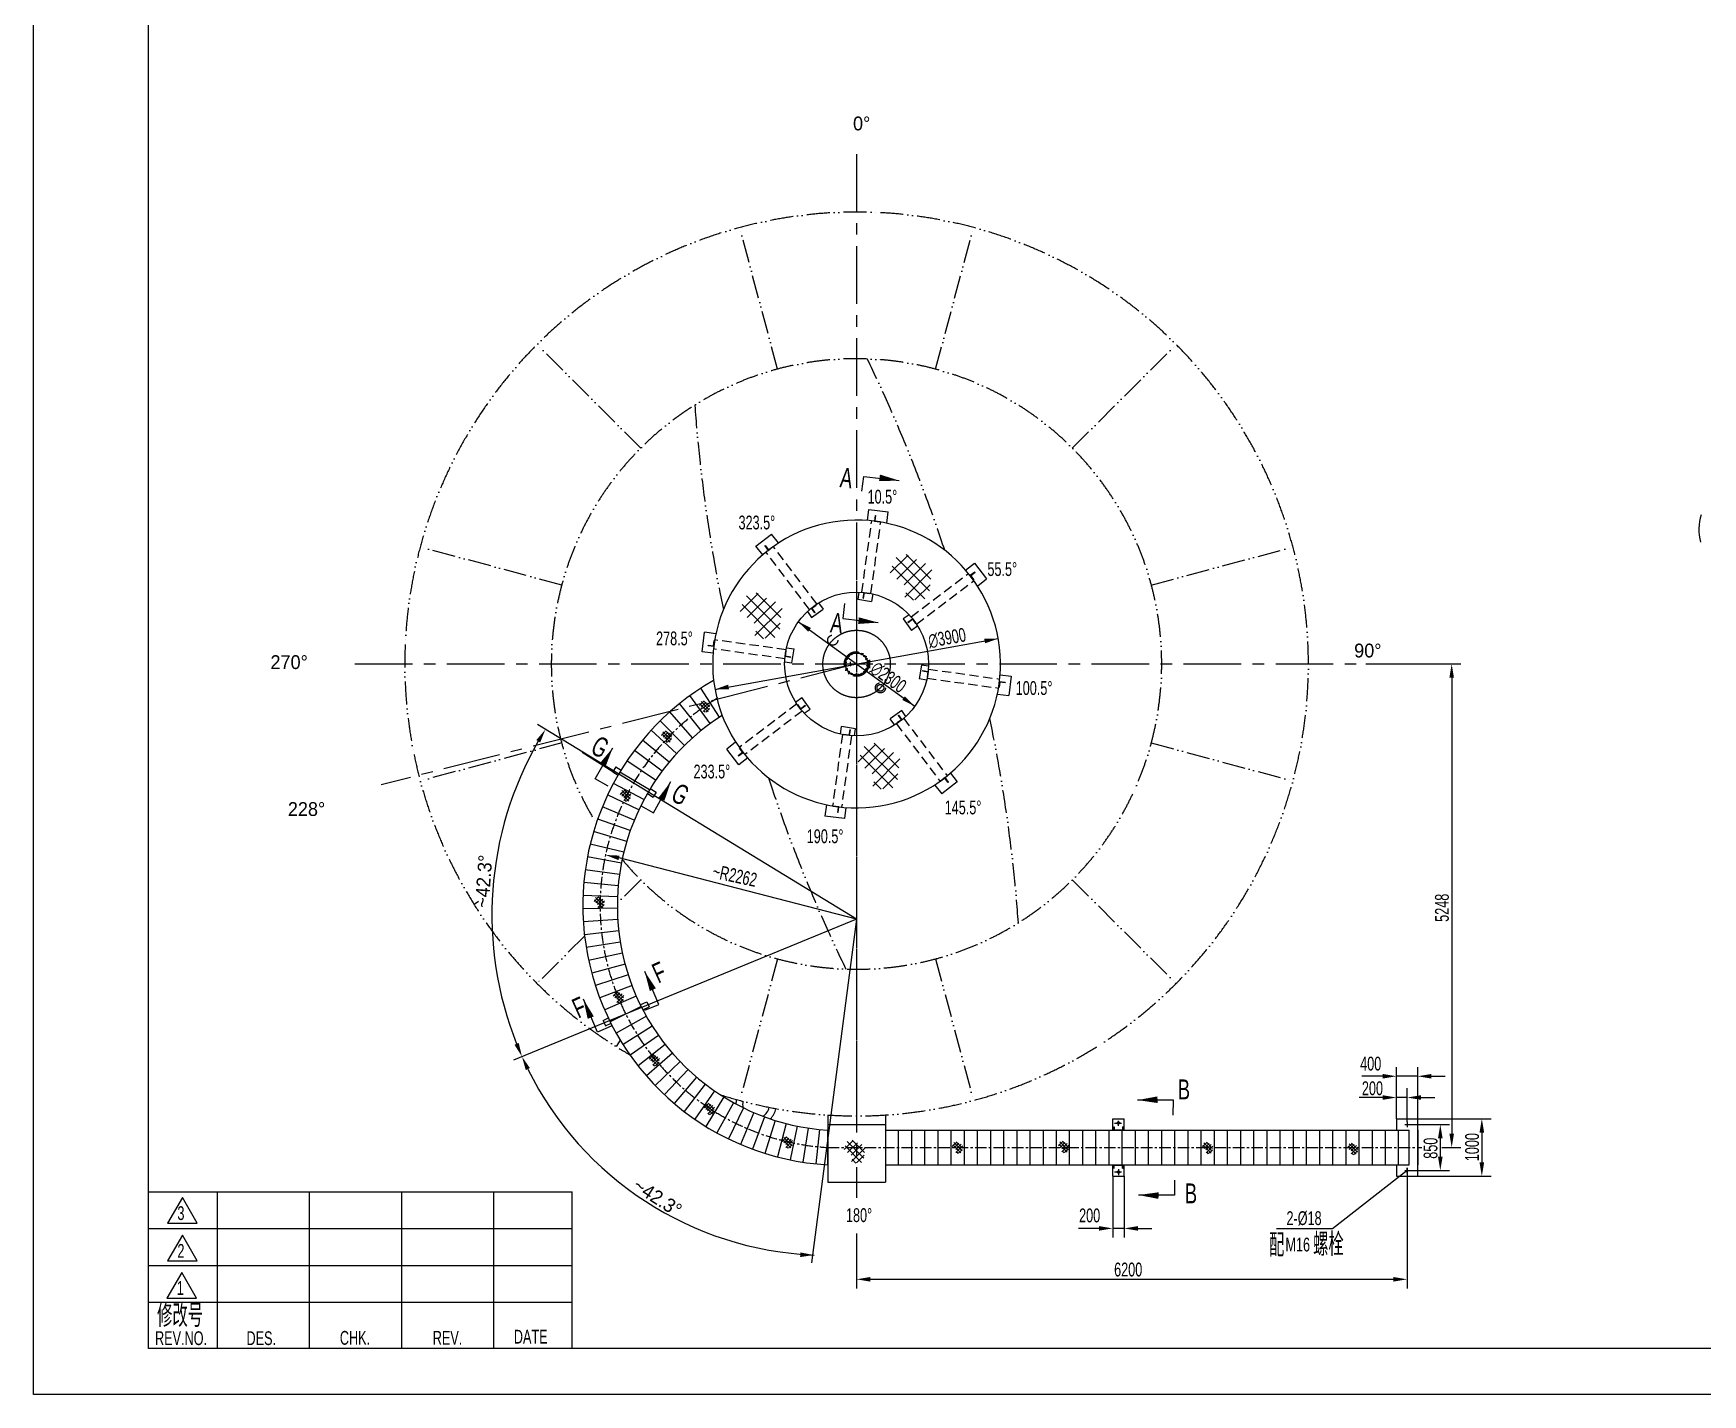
# Model space of a CAD drawing. Header units: millimetres. Extents: x 498745 to 743872, y 17439 to 118325.
# Drawn here: x 647143 to 663460, y 61390 to 74692 of the extents above; entities that cross this region are included whole.
import ezdxf

# ---------------------------------------------------------------- set-up
doc = ezdxf.new("R2010")
doc.units = ezdxf.units.MM
doc.header["$LTSCALE"] = 45
for name, pattern in [('CENTER', [2, 1.25, -0.25, 0.25, -0.25]), ('DASHED', [0.75, 0.5, -0.25]), ('DIVIDE-S', [16, 10, -2, 0, -2, 0, -2])]:
    doc.linetypes.add(name, pattern=pattern)
doc.styles.add('HGCAD', font='HGCAD.SHX', dxfattribs={"width": 0.75, "bigfont": 'HGCADHZ.SHX'})

msp = doc.modelspace()

# ---------------------------------------------------------------- hatches: boundary and pattern name
at = {"ltscale": 2}
h = msp.add_hatch(dxfattribs=at)
h.set_pattern_fill('ANSI37', color=256, scale=28.125, style=0)
h.set_pattern_definition([(45, (234527.13, 26146.49), (-63.142426, 63.142426), []), (135, (234527.13, 26146.49), (-63.142426, -63.142426), [])])
edge = h.paths.add_edge_path()
edge.add_spline(control_points=[(655513.79, 69399.4), (655541.69, 69524.19), (655600.22, 69666.08), (655784.01, 69534.8), (655958.43, 69487.13), (655894.2, 69327.76), (655912.29, 69150.8), (655776.76, 69181.1), (655596.59, 69070.8), (655698.32, 69249.96), (655628.67, 69339.7), (655557.93, 69374.59), (655513.79, 69399.4)], knot_values=[461.80641867, 461.80641867, 461.80641867, 461.80641867, 1502.70509738, 2049.12781701, 2579.28552822, 3076.56247505, 3668.67283238, 3859.52021923, 4443.37725939, 4907.37038727, 5129.80320371, 5620.96302951, 5620.96302951, 5620.96302951, 5620.96302951], degree=3, periodic=0)
h = msp.add_hatch(dxfattribs=at)
h.set_pattern_fill('ANSI37', color=256, scale=28.125, style=0)
h.set_pattern_definition([(45, (233061.66, 25770.61), (-63.142426, 63.142426), []), (135, (233061.66, 25770.61), (-63.142426, -63.142426), [])])
edge = h.paths.add_edge_path()
edge.add_spline(control_points=[(654048.32, 69023.51), (654076.22, 69148.31), (654134.75, 69290.2), (654318.54, 69158.92), (654492.95, 69111.25), (654428.73, 68951.88), (654446.81, 68774.92), (654311.29, 68805.21), (654131.12, 68694.91), (654232.85, 68874.08), (654163.2, 68963.82), (654092.45, 68998.71), (654048.32, 69023.51)], knot_values=[461.80641867, 461.80641867, 461.80641867, 461.80641867, 1502.70509738, 2049.12781701, 2579.28552822, 3076.56247505, 3668.67283238, 3859.52021923, 4443.37725939, 4907.37038727, 5129.80320371, 5620.96302951, 5620.96302951, 5620.96302951, 5620.96302951], degree=3, periodic=0)
h = msp.add_hatch(dxfattribs=at)
h.set_pattern_fill('ANSI37', color=256, scale=7.03125, style=0)
h.set_pattern_definition([(45, (548406.436, 57306.29), (-15.7856065, 15.7856065), []), (135, (548406.436, 57306.29), (-15.7856065, -15.7856065), [])])
edge = h.paths.add_edge_path()
edge.add_spline(control_points=[(653653.1, 68119.52), (653660.08, 68150.72), (653674.71, 68186.19), (653720.66, 68153.37), (653764.26, 68141.45), (653748.2, 68101.61), (653752.72, 68057.37), (653718.84, 68064.94), (653673.8, 68037.37), (653699.23, 68082.16), (653681.82, 68104.59), (653664.13, 68113.32), (653653.1, 68119.52)], knot_values=[461.80641867, 461.80641867, 461.80641867, 461.80641867, 1502.70509738, 2049.12781701, 2579.28552822, 3076.56247505, 3668.67283238, 3859.52021923, 4443.37725939, 4907.37038727, 5129.80320371, 5620.96302951, 5620.96302951, 5620.96302951, 5620.96302951], degree=3, periodic=0)
h = msp.add_hatch(dxfattribs=at)
h.set_pattern_fill('ANSI37', color=256, scale=7.03125, style=0)
h.set_pattern_definition([(45, (548034.775, 57012.308), (-15.7856065, 15.7856065), []), (135, (548034.775, 57012.308), (-15.7856065, -15.7856065), [])])
edge = h.paths.add_edge_path()
edge.add_spline(control_points=[(653281.44, 67825.53), (653288.41, 67856.73), (653303.05, 67892.21), (653348.99, 67859.39), (653392.6, 67847.47), (653376.54, 67807.63), (653381.06, 67763.39), (653347.18, 67770.96), (653302.14, 67743.39), (653327.57, 67788.18), (653310.16, 67810.61), (653292.47, 67819.33), (653281.44, 67825.53)], knot_values=[461.80641867, 461.80641867, 461.80641867, 461.80641867, 1502.70509738, 2049.12781701, 2579.28552822, 3076.56247505, 3668.67283238, 3859.52021923, 4443.37725939, 4907.37038727, 5129.80320371, 5620.96302951, 5620.96302951, 5620.96302951, 5620.96302951], degree=3, periodic=0)
h = msp.add_hatch(dxfattribs=at)
h.set_pattern_fill('ANSI37', color=256, scale=28.125, style=0)
h.set_pattern_definition([(45, (234214.08, 24300.23), (-63.142426, 63.142426), []), (135, (234214.08, 24300.23), (-63.142426, -63.142426), [])])
edge = h.paths.add_edge_path()
edge.add_spline(control_points=[(655200.74, 67553.14), (655228.64, 67677.94), (655287.17, 67819.82), (655470.96, 67688.55), (655645.38, 67640.88), (655581.15, 67481.51), (655599.24, 67304.55), (655463.71, 67334.84), (655283.54, 67224.54), (655385.27, 67403.7), (655315.62, 67493.45), (655244.88, 67528.34), (655200.74, 67553.14)], knot_values=[461.80641867, 461.80641867, 461.80641867, 461.80641867, 1502.70509738, 2049.12781701, 2579.28552822, 3076.56247505, 3668.67283238, 3859.52021923, 4443.37725939, 4907.37038727, 5129.80320371, 5620.96302951, 5620.96302951, 5620.96302951, 5620.96302951], degree=3, periodic=0)
h = msp.add_hatch(dxfattribs=at)
h.set_pattern_fill('ANSI37', color=256, scale=7.03125, style=0)
h.set_pattern_definition([(45, (547632.096, 56436.004), (-15.7856065, 15.7856065), []), (135, (547632.096, 56436.004), (-15.7856065, -15.7856065), [])])
edge = h.paths.add_edge_path()
edge.add_spline(control_points=[(652878.76, 67249.23), (652885.74, 67280.43), (652900.37, 67315.9), (652946.32, 67283.08), (652989.92, 67271.16), (652973.86, 67231.32), (652978.38, 67187.08), (652944.5, 67194.66), (652899.46, 67167.08), (652924.89, 67211.87), (652907.48, 67234.31), (652889.8, 67243.03), (652878.76, 67249.23)], knot_values=[461.80641867, 461.80641867, 461.80641867, 461.80641867, 1502.70509738, 2049.12781701, 2579.28552822, 3076.56247505, 3668.67283238, 3859.52021923, 4443.37725939, 4907.37038727, 5129.80320371, 5620.96302951, 5620.96302951, 5620.96302951, 5620.96302951], degree=3, periodic=0)
h = msp.add_hatch(dxfattribs=at)
h.set_pattern_fill('ANSI37', color=256, scale=7.03125, style=0)
h.set_pattern_definition([(45, (547376.213, 55391.125), (-15.7856065, 15.7856065), []), (135, (547376.213, 55391.125), (-15.7856065, -15.7856065), [])])
edge = h.paths.add_edge_path()
edge.add_spline(control_points=[(652622.88, 66204.35), (652629.85, 66235.55), (652644.48, 66271.02), (652690.43, 66238.2), (652734.04, 66226.29), (652717.98, 66186.44), (652722.5, 66142.2), (652688.62, 66149.78), (652643.58, 66122.2), (652669.01, 66166.99), (652651.6, 66189.43), (652633.91, 66198.15), (652622.88, 66204.35)], knot_values=[461.80641867, 461.80641867, 461.80641867, 461.80641867, 1502.70509738, 2049.12781701, 2579.28552822, 3076.56247505, 3668.67283238, 3859.52021923, 4443.37725939, 4907.37038727, 5129.80320371, 5620.96302951, 5620.96302951, 5620.96302951, 5620.96302951], degree=3, periodic=0)
h = msp.add_hatch(dxfattribs=at)
h.set_pattern_fill('ANSI37', color=256, scale=7.03125, style=0)
h.set_pattern_definition([(45, (547563.61, 54463.873), (-15.7856065, 15.7856065), []), (135, (547563.61, 54463.873), (-15.7856065, -15.7856065), [])])
edge = h.paths.add_edge_path()
edge.add_spline(control_points=[(652810.27, 65277.1), (652817.25, 65308.3), (652831.88, 65343.77), (652877.83, 65310.95), (652921.43, 65299.03), (652905.38, 65259.19), (652909.9, 65214.95), (652876.02, 65222.52), (652830.97, 65194.95), (652856.41, 65239.74), (652839, 65262.18), (652821.31, 65270.9), (652810.27, 65277.1)], knot_values=[461.80641867, 461.80641867, 461.80641867, 461.80641867, 1502.70509738, 2049.12781701, 2579.28552822, 3076.56247505, 3668.67283238, 3859.52021923, 4443.37725939, 4907.37038727, 5129.80320371, 5620.96302951, 5620.96302951, 5620.96302951, 5620.96302951], degree=3, periodic=0)
h = msp.add_hatch(dxfattribs=at)
h.set_pattern_fill('ANSI37', color=256, scale=7.03125, style=0)
h.set_pattern_definition([(45, (547914.329, 53849.918), (-15.7856065, 15.7856065), []), (135, (547914.329, 53849.918), (-15.7856065, -15.7856065), [])])
edge = h.paths.add_edge_path()
edge.add_spline(control_points=[(653160.99, 64663.14), (653167.97, 64694.34), (653182.6, 64729.82), (653228.55, 64697), (653272.15, 64685.08), (653256.1, 64645.24), (653260.62, 64601), (653226.74, 64608.57), (653181.69, 64581), (653207.13, 64625.79), (653189.71, 64648.22), (653172.03, 64656.94), (653160.99, 64663.14)], knot_values=[461.80641867, 461.80641867, 461.80641867, 461.80641867, 1502.70509738, 2049.12781701, 2579.28552822, 3076.56247505, 3668.67283238, 3859.52021923, 4443.37725939, 4907.37038727, 5129.80320371, 5620.96302951, 5620.96302951, 5620.96302951, 5620.96302951], degree=3, periodic=0)
h = msp.add_hatch(dxfattribs=at)
h.set_pattern_fill('ANSI37', color=256, scale=7.03125, style=0)
h.set_pattern_definition([(45, (548451.564, 53374.234), (-15.7856065, 15.7856065), []), (135, (548451.564, 53374.234), (-15.7856065, -15.7856065), [])])
edge = h.paths.add_edge_path()
edge.add_spline(control_points=[(653698.23, 64187.46), (653705.2, 64218.66), (653719.84, 64254.13), (653765.78, 64221.31), (653809.39, 64209.39), (653793.33, 64169.55), (653797.85, 64125.31), (653763.97, 64132.88), (653718.93, 64105.31), (653744.36, 64150.1), (653726.95, 64172.54), (653709.26, 64181.26), (653698.23, 64187.46)], knot_values=[461.80641867, 461.80641867, 461.80641867, 461.80641867, 1502.70509738, 2049.12781701, 2579.28552822, 3076.56247505, 3668.67283238, 3859.52021923, 4443.37725939, 4907.37038727, 5129.80320371, 5620.96302951, 5620.96302951, 5620.96302951, 5620.96302951], degree=3, periodic=0)
h = msp.add_hatch(dxfattribs=at)
h.set_pattern_fill('ANSI37', color=256, scale=7.03125, style=0)
h.set_pattern_definition([(45, (549215.062, 53046.263), (-15.7856065, 15.7856065), []), (135, (549215.062, 53046.263), (-15.7856065, -15.7856065), [])])
edge = h.paths.add_edge_path()
edge.add_spline(control_points=[(654461.73, 63859.49), (654468.7, 63890.69), (654483.33, 63926.16), (654529.28, 63893.34), (654572.89, 63881.42), (654556.83, 63841.58), (654561.35, 63797.34), (654527.47, 63804.91), (654482.43, 63777.34), (654507.86, 63822.13), (654490.45, 63844.57), (654472.76, 63853.29), (654461.73, 63859.49)], knot_values=[461.80641867, 461.80641867, 461.80641867, 461.80641867, 1502.70509738, 2049.12781701, 2579.28552822, 3076.56247505, 3668.67283238, 3859.52021923, 4443.37725939, 4907.37038727, 5129.80320371, 5620.96302951, 5620.96302951, 5620.96302951, 5620.96302951], degree=3, periodic=0)
h = msp.add_hatch(dxfattribs=at)
h.set_pattern_fill('ANSI37', color=256, scale=14.0625, style=0)
h.set_pattern_definition([(45, (444573.196, 42150.008), (-31.571213, 31.571213), []), (135, (444573.196, 42150.008), (-31.571213, -31.571213), [])])
edge = h.paths.add_edge_path()
edge.add_spline(control_points=[(655066.52, 63776.46), (655080.48, 63838.86), (655109.74, 63909.8), (655201.63, 63844.17), (655288.84, 63820.33), (655256.73, 63740.64), (655265.77, 63652.16), (655198.01, 63667.31), (655107.93, 63612.16), (655158.79, 63701.74), (655123.97, 63746.61), (655088.59, 63764.06), (655066.52, 63776.46)], knot_values=[461.80641867, 461.80641867, 461.80641867, 461.80641867, 1502.70509738, 2049.12781701, 2579.28552822, 3076.56247505, 3668.67283238, 3859.52021923, 4443.37725939, 4907.37038727, 5129.80320371, 5620.96302951, 5620.96302951, 5620.96302951, 5620.96302951], degree=3, periodic=0)
h = msp.add_hatch(dxfattribs=at)
h.set_pattern_fill('ANSI37', color=256, scale=7.03125, style=0)
h.set_pattern_definition([(45, (550877.094, 52996.577), (-15.7856065, 15.7856065), []), (135, (550877.094, 52996.577), (-15.7856065, -15.7856065), [])])
edge = h.paths.add_edge_path()
edge.add_spline(control_points=[(656123.76, 63809.8), (656130.73, 63841), (656145.37, 63876.48), (656191.31, 63843.66), (656234.92, 63831.74), (656218.86, 63791.9), (656223.38, 63747.66), (656189.5, 63755.23), (656144.46, 63727.65), (656169.89, 63772.45), (656152.48, 63794.88), (656134.79, 63803.6), (656123.76, 63809.8)], knot_values=[461.80641867, 461.80641867, 461.80641867, 461.80641867, 1502.70509738, 2049.12781701, 2579.28552822, 3076.56247505, 3668.67283238, 3859.52021923, 4443.37725939, 4907.37038727, 5129.80320371, 5620.96302951, 5620.96302951, 5620.96302951, 5620.96302951], degree=3, periodic=0)
h = msp.add_hatch(dxfattribs=at)
h.set_pattern_fill('ANSI37', color=256, scale=7.03125, style=0)
h.set_pattern_definition([(45, (551914.204, 53002.927), (-15.7856065, 15.7856065), []), (135, (551914.204, 53002.927), (-15.7856065, -15.7856065), [])])
edge = h.paths.add_edge_path()
edge.add_spline(control_points=[(657160.87, 63816.15), (657167.84, 63847.35), (657182.48, 63882.82), (657228.42, 63850.01), (657272.03, 63838.09), (657255.97, 63798.25), (657260.49, 63754.01), (657226.61, 63761.58), (657181.57, 63734), (657207, 63778.79), (657189.59, 63801.23), (657171.9, 63809.95), (657160.87, 63816.15)], knot_values=[461.80641867, 461.80641867, 461.80641867, 461.80641867, 1502.70509738, 2049.12781701, 2579.28552822, 3076.56247505, 3668.67283238, 3859.52021923, 4443.37725939, 4907.37038727, 5129.80320371, 5620.96302951, 5620.96302951, 5620.96302951, 5620.96302951], degree=3, periodic=0)
h = msp.add_hatch(dxfattribs=at)
h.set_pattern_fill('ANSI37', color=256, scale=7.03125, style=0)
h.set_pattern_definition([(45, (553322.547, 52993.17), (-15.7856065, 15.7856065), []), (135, (553322.547, 52993.17), (-15.7856065, -15.7856065), [])])
edge = h.paths.add_edge_path()
edge.add_spline(control_points=[(658569.21, 63806.4), (658576.19, 63837.6), (658590.82, 63873.07), (658636.77, 63840.25), (658680.37, 63828.33), (658664.31, 63788.49), (658668.84, 63744.25), (658634.95, 63751.82), (658589.91, 63724.25), (658615.34, 63769.04), (658597.93, 63791.47), (658580.25, 63800.2), (658569.21, 63806.4)], knot_values=[461.80641867, 461.80641867, 461.80641867, 461.80641867, 1502.70509738, 2049.12781701, 2579.28552822, 3076.56247505, 3668.67283238, 3859.52021923, 4443.37725939, 4907.37038727, 5129.80320371, 5620.96302951, 5620.96302951, 5620.96302951, 5620.96302951], degree=3, periodic=0)
h = msp.add_hatch(dxfattribs=at)
h.set_pattern_fill('ANSI37', color=256, scale=7.03125, style=0)
h.set_pattern_definition([(45, (554741.516, 52983.402), (-15.7856065, 15.7856065), []), (135, (554741.516, 52983.402), (-15.7856065, -15.7856065), [])])
edge = h.paths.add_edge_path()
edge.add_spline(control_points=[(659988.18, 63796.63), (659995.16, 63827.83), (660009.79, 63863.3), (660055.74, 63830.48), (660099.34, 63818.56), (660083.28, 63778.72), (660087.8, 63734.48), (660053.92, 63742.05), (660008.88, 63714.48), (660034.31, 63759.27), (660016.9, 63781.7), (659999.22, 63790.43), (659988.18, 63796.63)], knot_values=[461.80641867, 461.80641867, 461.80641867, 461.80641867, 1502.70509738, 2049.12781701, 2579.28552822, 3076.56247505, 3668.67283238, 3859.52021923, 4443.37725939, 4907.37038727, 5129.80320371, 5620.96302951, 5620.96302951, 5620.96302951, 5620.96302951], degree=3, periodic=0)

# ---------------------------------------------------------------- linework, layer by layer
at = {"color": 7, "ltscale": 2}
for p, q in [((647143.36, 61390.11), (647143.36, 88120.11)), ((647143.36, 61390.11), (647143.36, 88120.11)), ((684943.36, 61390.11), (647143.36, 61390.11))]:
    msp.add_line(p, q, dxfattribs=at)
at = {"color": 4, "ltscale": 2}
for p, q in [((648268.36, 61840.11), (648268.36, 87670.11)), ((655242.3, 70218.3), (655259.51, 70363.25)), ((655259.51, 70363.25), (655606.39, 70322.06)), ((655295.89, 69931.29), (655309.69, 70040.55)), ((655309.69, 70040.55), (655500.09, 70016.51)), ((655486.3, 69907.26), (655500.09, 70016.51)), ((655372.26, 69981.81), (655365.2, 69925.85)), ((655365.2, 69925.85), (655418.65, 69919.1)), ((655375.61, 69981.38), (655368.97, 69928.77)), ((655368.97, 69928.77), (655419.07, 69922.45)), ((655372.26, 69981.81), (655375.61, 69981.38)), ((655418.65, 69919.1), (655419.07, 69922.45)), ((654206.67, 69682.33), (654358.3, 69799.96)), ((654274.17, 69595.31), (654206.67, 69682.33)), ((654292.45, 69685.03), (654295.12, 69687.1)), ((654292.45, 69685.03), (654327.02, 69640.47)), ((654295.12, 69687.1), (654327.62, 69645.2)), ((654327.02, 69640.47), (654369.59, 69673.49)), ((654327.62, 69645.2), (654367.52, 69676.16)), ((654425.79, 69712.95), (654358.3, 69799.96)), ((654369.59, 69673.49), (654367.52, 69676.16)), ((656255.94, 69446.39), (656342.95, 69513.9)), ((656342.95, 69513.9), (656460.58, 69362.26)), ((656345.66, 69428.11), (656301.09, 69393.54)), ((656301.09, 69393.54), (656334.12, 69350.97)), ((656347.73, 69425.45), (656305.83, 69392.94)), ((656305.83, 69392.94), (656336.79, 69353.04)), ((656334.12, 69350.97), (656336.79, 69353.04)), ((656345.66, 69428.11), (656347.73, 69425.45)), ((656373.58, 69294.77), (656460.58, 69362.26)), ((655212.32, 69232.74), (655200.95, 69162.96)), ((655255.45, 69173.87), (655264.52, 69229.54)), ((655258.78, 69173.33), (655267.31, 69225.67)), ((655264.52, 69229.54), (655317.7, 69220.87)), ((655267.31, 69225.67), (655317.16, 69217.54)), ((655317.7, 69220.87), (655317.16, 69217.54)), ((655349.35, 69214.78), (655337.28, 69140.74)), ((654709.02, 69042.26), (654750.32, 68984.88)), ((654748.2, 69076.91), (654791.93, 69108.39)), ((654781.15, 69031.14), (654748.2, 69076.91)), ((654750.32, 68984.88), (654862.44, 69065.57)), ((654752.91, 69076.15), (654793.9, 69105.65)), ((654783.88, 69033.11), (654752.91, 69076.15)), ((654781.15, 69031.14), (654783.88, 69033.11)), ((654791.93, 69108.39), (654793.9, 69105.65)), ((654818.62, 69126.46), (654862.44, 69065.57)), ((655071.92, 69120.93), (655054.7, 68975.98)), ((655200.95, 69162.96), (655337.28, 69140.74)), ((655255.45, 69173.87), (655258.78, 69173.33)), ((655054.7, 68975.98), (655401.58, 68934.78)), ((655702.89, 69011.54), (655645.51, 68970.24)), ((655645.51, 68970.24), (655726.2, 68858.13)), ((655691.77, 68939.42), (655737.54, 68972.36)), ((655691.77, 68939.42), (655693.74, 68936.68)), ((655693.74, 68936.68), (655736.78, 68967.65)), ((655787.09, 68901.95), (655726.2, 68858.13)), ((655736.78, 68967.65), (655766.28, 68926.66)), ((655737.54, 68972.36), (655769.02, 68928.63)), ((655769.02, 68928.63), (655766.28, 68926.66)), ((653680.01, 68649.06), (653704.06, 68839.46)), ((653813.3, 68825.67), (653704.06, 68839.46)), ((653738.76, 68711.63), (653739.18, 68714.98)), ((653738.76, 68711.63), (653794.71, 68704.57)), ((653739.18, 68714.98), (653791.79, 68708.34)), ((653791.79, 68708.34), (653798.12, 68758.45)), ((653794.71, 68704.57), (653801.46, 68758.02)), ((653801.46, 68758.02), (653798.12, 68758.45)), ((653789.27, 68635.27), (653680.01, 68649.06)), ((654487.83, 68551.69), (654557.6, 68540.32)), ((654491.02, 68603.9), (654499.69, 68657.07)), ((654546.69, 68594.82), (654491.02, 68603.9)), ((654494.9, 68606.68), (654503.02, 68656.53)), ((654547.23, 68598.15), (654494.9, 68606.68)), ((654499.69, 68657.07), (654503.02, 68656.53)), ((654505.78, 68688.72), (654579.82, 68676.65)), ((654546.69, 68594.82), (654547.23, 68598.15)), ((654557.6, 68540.32), (654579.82, 68676.65)), ((655823.59, 68519.62), (655801.37, 68383.28)), ((655875.41, 68371.21), (655801.37, 68383.28)), ((655893.36, 68508.24), (655823.59, 68519.62)), ((655834.5, 68465.11), (655833.96, 68461.78)), ((655833.96, 68461.78), (655886.29, 68453.25)), ((655834.5, 68465.11), (655890.17, 68456.04)), ((655886.29, 68453.25), (655878.17, 68403.4)), ((655881.5, 68402.86), (655878.17, 68403.4)), ((655890.17, 68456.04), (655881.5, 68402.86)), ((656591.92, 68424.67), (656701.18, 68410.87)), ((656701.18, 68410.87), (656677.14, 68220.47)), ((653759.53, 67947.19), (653561.48, 68220.47)), ((653850.58, 68009.74), (653666.51, 68292.63)), ((654594.1, 68157.99), (654654.99, 68201.81)), ((654735.68, 68089.69), (654654.99, 68201.81)), ((656567.89, 68234.27), (656677.14, 68220.47)), ((656586.48, 68355.37), (656579.73, 68301.91)), ((656579.73, 68301.91), (656583.07, 68301.49)), ((656589.4, 68351.6), (656583.07, 68301.49)), ((656642.43, 68348.3), (656586.48, 68355.37)), ((656642.01, 68344.95), (656589.4, 68351.6)), ((656642.43, 68348.3), (656642.01, 68344.95)), ((653587.43, 67808.76), (653362.95, 68060.79)), ((653671.74, 67880.14), (653460.21, 68143.12)), ((654612.17, 68131.3), (654614.91, 68133.27)), ((654643.65, 68087.57), (654612.17, 68131.3)), ((654644.42, 68092.28), (654614.91, 68133.27)), ((654689.43, 68120.52), (654643.65, 68087.57)), ((654687.45, 68123.26), (654644.42, 68092.28)), ((654678.3, 68048.4), (654735.68, 68089.69)), ((654689.43, 68120.52), (654687.45, 68123.26)), ((655630.87, 68075.05), (655518.76, 67994.36)), ((655672.17, 68017.67), (655630.87, 68075.05)), ((653430.09, 67653.76), (653181.45, 67881.99)), ((653506.81, 67733.24), (653269.96, 67973.67)), ((655031.84, 67845.16), (655043.91, 67919.19)), ((655180.24, 67896.97), (655043.91, 67919.19)), ((655122.41, 67886.6), (655113.88, 67834.27)), ((655125.74, 67886.06), (655116.67, 67830.39)), ((655125.74, 67886.06), (655122.41, 67886.6)), ((655168.87, 67827.2), (655180.24, 67896.97)), ((655562.57, 67933.48), (655518.76, 67994.36)), ((655628.28, 67983.79), (655587.29, 67954.28)), ((655589.26, 67951.54), (655587.29, 67954.28)), ((655632.99, 67983.02), (655589.26, 67951.54)), ((655600.04, 68028.8), (655597.31, 68026.83)), ((655597.31, 68026.83), (655628.28, 67983.79)), ((655600.04, 68028.8), (655632.99, 67983.02)), ((653357.46, 67570.53), (653097.67, 67785.98)), ((654007.61, 67765.16), (653920.61, 67697.67)), ((655063.49, 67839.06), (655064.03, 67842.39)), ((655116.67, 67830.39), (655063.49, 67839.06)), ((655113.88, 67834.27), (655064.03, 67842.39)), ((652635.68, 67406.18), (652806.76, 67710.73)), ((653225.19, 67393.65), (652945.09, 67581.94)), ((653289.1, 67483.75), (653018.81, 67685.87)), ((654038.24, 67546.04), (653920.61, 67697.67)), ((654033.46, 67634.49), (654075.36, 67666.99)), ((654035.53, 67631.82), (654033.46, 67634.49)), ((654035.53, 67631.82), (654080.1, 67666.39)), ((654125.25, 67613.54), (654038.24, 67546.04)), ((654047.07, 67708.96), (654044.4, 67706.89)), ((654075.36, 67666.99), (654044.4, 67706.89)), ((654080.1, 67666.39), (654047.07, 67708.96)), ((652762.95, 67334.69), (652635.68, 67406.18)), ((652837.28, 67524.16), (652807.94, 67475.02)), ((652807.94, 67475.02), (652858.28, 67443.35)), ((652837.28, 67524.16), (652887.64, 67492.48)), ((653165.88, 67300.46), (652876.68, 67474.43)), ((656054.17, 67419.47), (656011.6, 67386.44)), ((656011.6, 67386.44), (656013.67, 67383.78)), ((656053.57, 67414.73), (656013.67, 67383.78)), ((656086.08, 67372.84), (656053.57, 67414.73)), ((656088.74, 67374.9), (656054.17, 67419.47)), ((656107.02, 67464.63), (656174.53, 67377.61)), ((653061.69, 67105.72), (652756.48, 67249.79)), ((653111.34, 67204.39), (652813.76, 67363.62)), ((653145.54, 67265.93), (653202.75, 67229.94)), ((653173.33, 67312.74), (653231.83, 67275.94)), ((653231.83, 67275.94), (653202.75, 67229.94)), ((653203.44, 67075.9), (653374.52, 67380.45)), ((655955.4, 67346.98), (656022.89, 67259.98)), ((656174.53, 67377.61), (656022.89, 67259.98)), ((656088.74, 67374.9), (656086.08, 67372.84)), ((653017.05, 67004.67), (652705, 67133.22)), ((653076.17, 67147.39), (653203.44, 67075.9)), ((654894.9, 67152.67), (654881.1, 67043.43)), ((654962.54, 67140.84), (654962.12, 67137.49)), ((655012.22, 67131.16), (654962.12, 67137.49)), ((655015.99, 67134.09), (654962.54, 67140.84)), ((655005.58, 67078.55), (655012.22, 67131.16)), ((655008.93, 67078.13), (655005.58, 67078.55)), ((655008.93, 67078.13), (655015.99, 67134.09)), ((655085.3, 67128.65), (655071.5, 67019.38)), ((652977.56, 66901.5), (652659.44, 67014.22)), ((655071.5, 67019.38), (654881.1, 67043.43)), ((652914.35, 66689.88), (652586.52, 66770.09)), ((652943.29, 66796.48), (652619.91, 66893.07)), ((652890.8, 66581.95), (652559.35, 66645.59)), ((652872.7, 66472.98), (652538.48, 66519.89)), ((652853.03, 66252.99), (652515.78, 66266.12)), ((652860.1, 66363.23), (652523.94, 66393.29)), ((652851.5, 66142.53), (652514.03, 66138.71)), ((652855.53, 66032.14), (652518.67, 66011.36)), ((652865.1, 65922.09), (652529.71, 65884.41)), ((652880.19, 65812.66), (652547.12, 65758.18)), ((652900.76, 65704.12), (652570.84, 65632.97)), ((652926.75, 65596.76), (652600.83, 65509.12)), ((652958.11, 65490.84), (652637, 65386.94)), ((653255.53, 65202.88), (653118.57, 65524.22)), ((652994.74, 65386.62), (652679.26, 65266.72)), ((653036.57, 65284.38), (652727.51, 65148.78)), ((652656, 64933.18), (652519.04, 65254.53)), ((653083.48, 65184.37), (652781.62, 65033.41)), ((653076, 65200.28), (653139.15, 65228.37)), ((653099.41, 65151.13), (653161.16, 65178.6)), ((653121.25, 65145.65), (653255.53, 65202.88)), ((653139.15, 65228.37), (653161.16, 65178.6)), ((652790.28, 64990.42), (652656, 64933.18)), ((652711.62, 65047.07), (652765.98, 65071.25)), ((652711.62, 65047.07), (652736.1, 64995.34)), ((652736.1, 64995.34), (652790.44, 65019.51)), ((653135.36, 65086.84), (652841.47, 64920.91)), ((653192.07, 64992.04), (652906.89, 64811.55)), ((653253.47, 64900.21), (652977.72, 64705.62)), ((653319.41, 64811.59), (653053.78, 64603.39)), ((653389.72, 64726.38), (653134.89, 64505.1)), ((653464.22, 64644.82), (653220.83, 64411.01)), ((653542.73, 64567.1), (653311.39, 64321.36)), ((653625.04, 64493.43), (653406.34, 64236.38)), ((653710.95, 64423.99), (653505.44, 64156.27)), ((653800.24, 64358.94), (653608.44, 64081.24)), ((653892.68, 64298.47), (653715.08, 64011.48)), ((653988.05, 64242.72), (653825.09, 63947.17)), ((654086.09, 64191.83), (653938.19, 63888.46)), ((654186.57, 64145.93), (654054.1, 63835.52)), ((654908.67, 64123.31), (654908.67, 63467.47)), ((655471.17, 64123.31), (655471.17, 63467.47)), ((658286.37, 64267.32), (657937.06, 64268.38)), ((658285.93, 64121.35), (658286.37, 64267.32)), ((654289.23, 64105.14), (654172.52, 63788.46)), ((654393.81, 64069.55), (654293.16, 63747.41)), ((654500.04, 64039.27), (654415.7, 63712.48)), ((654607.66, 64014.36), (654539.85, 63683.74)), ((654716.4, 63994.89), (654665.28, 63661.28)), ((654825.98, 63980.91), (654791.69, 63645.16)), ((654908.67, 64029.97), (655471.17, 64029.97)), ((654908.67, 63635.94), (654908.67, 63973.44)), ((654908.67, 63635.94), (654908.67, 63973.44)), ((655471.17, 63973.72), (660589.92, 63973.72)), ((655600.31, 63636.22), (655600.31, 63973.72)), ((655600.31, 63636.22), (655600.31, 63973.72)), ((655728.94, 63636.22), (655728.94, 63973.72)), ((655728.94, 63636.22), (655728.94, 63973.72)), ((655857.58, 63636.22), (655857.58, 63973.72)), ((655857.58, 63636.22), (655857.58, 63973.72)), ((655986.22, 63636.22), (655986.22, 63973.72)), ((656114.85, 63636.22), (656114.85, 63973.72)), ((656114.85, 63636.22), (656114.85, 63973.72)), ((656243.49, 63636.22), (656243.49, 63973.72)), ((656243.49, 63636.22), (656243.49, 63973.72)), ((656372.13, 63636.22), (656372.13, 63973.72)), ((656372.13, 63636.22), (656372.13, 63973.72)), ((656372.13, 63636.22), (656372.13, 63973.72)), ((656500.76, 63636.22), (656500.76, 63973.72)), ((656629.4, 63636.22), (656629.4, 63973.72)), ((656629.4, 63636.22), (656629.4, 63973.72)), ((656758.04, 63636.22), (656758.04, 63973.72)), ((656758.04, 63636.22), (656758.04, 63973.72)), ((656886.67, 63636.22), (656886.67, 63973.72)), ((656886.67, 63636.22), (656886.67, 63973.72)), ((657015.31, 63636.22), (657015.31, 63973.72)), ((657143.95, 63636.22), (657143.95, 63973.72)), ((657143.95, 63636.22), (657143.95, 63973.72)), ((657272.59, 63636.22), (657272.59, 63973.72)), ((657272.59, 63636.22), (657272.59, 63973.72)), ((657401.22, 63636.22), (657401.22, 63973.72)), ((657401.22, 63636.22), (657401.22, 63973.72)), ((657529.86, 63636.22), (657529.86, 63973.72)), ((657658.5, 63636.22), (657658.5, 63973.72)), ((657658.5, 63636.22), (657658.5, 63973.72)), ((657693.04, 64086.22), (657805.54, 64086.22)), ((657693.04, 63973.72), (657693.04, 64086.22)), ((657704.29, 64005.6), (657704.29, 63973.72)), ((657704.29, 64005.6), (657707.87, 64005.6)), ((657707.87, 64005.6), (657707.87, 63977.2)), ((657707.87, 63977.2), (657790.54, 63977.2)), ((657787.13, 63636.22), (657787.13, 63973.72)), ((657787.13, 63636.22), (657787.13, 63973.72)), ((657790.54, 64005.6), (657790.54, 63977.2)), ((657790.54, 64005.6), (657794.29, 64005.6)), ((657794.29, 64005.6), (657794.29, 63973.72)), ((657805.54, 63973.72), (657805.54, 64086.22)), ((657915.77, 63636.22), (657915.77, 63973.72)), ((657915.77, 63636.22), (657915.77, 63973.72)), ((658044.41, 63636.22), (658044.41, 63973.72)), ((658173.04, 63636.22), (658173.04, 63973.72)), ((658173.04, 63636.22), (658173.04, 63973.72)), ((658301.68, 63636.22), (658301.68, 63973.72)), ((658301.68, 63636.22), (658301.68, 63973.72)), ((658430.32, 63636.22), (658430.32, 63973.72)), ((658430.32, 63636.22), (658430.32, 63973.72)), ((658558.96, 63636.22), (658558.96, 63973.72)), ((658687.59, 63636.22), (658687.59, 63973.72)), ((658687.59, 63636.22), (658687.59, 63973.72)), ((658816.23, 63636.22), (658816.23, 63973.72)), ((658816.23, 63636.22), (658816.23, 63973.72)), ((658944.87, 63636.22), (658944.87, 63973.72)), ((658944.87, 63636.22), (658944.87, 63973.72)), ((659073.5, 63636.22), (659073.5, 63973.72)), ((659202.14, 63636.22), (659202.14, 63973.72)), ((659202.14, 63636.22), (659202.14, 63973.72)), ((659330.78, 63636.22), (659330.78, 63973.72)), ((659330.78, 63636.22), (659330.78, 63973.72)), ((659459.41, 63636.22), (659459.41, 63973.72)), ((659459.41, 63636.22), (659459.41, 63973.72)), ((659588.05, 63636.22), (659588.05, 63973.72)), ((659716.69, 63636.22), (659716.69, 63973.72)), ((659716.69, 63636.22), (659716.69, 63973.72)), ((659845.32, 63636.22), (659845.32, 63973.72)), ((659845.32, 63636.22), (659845.32, 63973.72)), ((659973.96, 63636.22), (659973.96, 63973.72)), ((659973.96, 63636.22), (659973.96, 63973.72)), ((660102.6, 63636.22), (660102.6, 63973.72)), ((660231.24, 63636.22), (660231.24, 63973.72)), ((660231.24, 63636.22), (660231.24, 63973.72)), ((660359.87, 63636.22), (660359.87, 63973.72)), ((660359.87, 63636.22), (660359.87, 63973.72)), ((660466.57, 64086.22), (660466.57, 63973.72)), ((660466.57, 64086.22), (660674.29, 64086.22)), ((660488.51, 63636.22), (660488.51, 63973.72)), ((660589.92, 63636.22), (660589.92, 63973.72)), ((660674.29, 63523.72), (660674.29, 64086.22)), ((660674.29, 63973.72), (660674.29, 63636.22)), ((655471.17, 63636.22), (660589.92, 63636.22)), ((657693.04, 63523.72), (657693.04, 63636.22)), ((657704.29, 63604.33), (657704.29, 63636.22)), ((657794.29, 63604.33), (657794.29, 63636.22)), ((657805.54, 63523.72), (657805.54, 63636.22)), ((660466.57, 63636.22), (660466.57, 63523.72)), ((657693.04, 63523.72), (657805.54, 63523.72)), ((657704.29, 63604.33), (657707.87, 63604.33)), ((657707.87, 63632.74), (657790.54, 63632.74)), ((657707.87, 63604.33), (657707.87, 63632.74)), ((657790.54, 63604.33), (657790.54, 63632.74)), ((657790.54, 63604.33), (657794.29, 63604.33)), ((658295.9, 63484.79), (658296.35, 63338.82)), ((658296.79, 63484.79), (658296.35, 63338.82)), ((660466.57, 63523.72), (660674.29, 63523.72)), ((654908.67, 63467.47), (655471.17, 63467.47)), ((658296.35, 63338.82), (657947.03, 63339.88)), ((684493.36, 61840.11), (648268.36, 61840.11))]:
    msp.add_line(p, q, dxfattribs=at)
at = {"color": 1, "linetype": 'CENTER', "ltscale": 10}
for p, q in [((655189.92, 73513.46), (655189.92, 63314.36)), ((655189.92, 69343.86), (655189.92, 64114.34)), ((650286.31, 68529.97), (660091.65, 68529.97)), ((655189.92, 68529.97), (650542.79, 67349.33))]:
    msp.add_line(p, q, dxfattribs=at)
at = {"color": 3, "linetype": 'DIVIDE-S', "ltscale": 0.5}
for p, q in [((654418.04, 71410.65), (654047.11, 72794.98)), ((655961.8, 71410.65), (656332.73, 72794.98)), ((653081.12, 70638.77), (652067.71, 71652.17)), ((657298.72, 70638.77), (658312.13, 71652.17)), ((652309.24, 69301.84), (650924.91, 69672.77)), ((658070.6, 69301.84), (659454.93, 69672.77)), ((655126.94, 68552.32), (655126.94, 68509.55)), ((655303.15, 68564.59), (655321.74, 68564.59)), ((655316.31, 68570.74), (655316.31, 68490.23)), ((655303.15, 68495.34), (655321, 68495.34)), ((652309.24, 67758.09), (650924.91, 67387.16)), ((658070.6, 67758.09), (659454.93, 67387.16)), ((653081.12, 66421.16), (652851.5, 66191.54)), ((657298.72, 66421.16), (658312.13, 65407.76)), ((651493.53, 66207.36), (651451.24, 66180.79)), ((652531.22, 65871.27), (652067.71, 65407.76)), ((654418.04, 65649.29), (654047.11, 64264.95)), ((655961.8, 65649.29), (656332.73, 64264.95))]:
    msp.add_line(p, q, dxfattribs=at)
at = {"color": 2, "linetype": 'DASHED', "ltscale": 4}
for p, q in [((655241.16, 69231.71), (655337.77, 69929.17)), ((655330.34, 69219.45), (655425.65, 69917.09)), ((654801.87, 69116.32), (654375.96, 69677.02)), ((654730.14, 69061.93), (654305.28, 69623.43)), ((655722.56, 68990.43), (656284.05, 69415.29)), ((655776.94, 68918.69), (656337.65, 69344.61)), ((654501.12, 68669.71), (653803.47, 68765.02)), ((654488.85, 68580.53), (653791.39, 68677.14)), ((655880.07, 68390.22), (656577.72, 68294.92)), ((655892.34, 68479.41), (656589.8, 68382.79)), ((654604.25, 68141.25), (654043.54, 67715.33)), ((654658.63, 68069.51), (654097.14, 67644.65)), ((655579.32, 67943.62), (656005.24, 67382.91)), ((655651.05, 67998), (656075.91, 67436.51)), ((655050.85, 67840.49), (654955.54, 67142.84)), ((655140.04, 67828.22), (655043.42, 67130.76))]:
    msp.add_line(p, q, dxfattribs=at)
at = {"ltscale": 2}
for p, q in [((654621.1, 68943.28), (655758.74, 68116.65)), ((653805.61, 68282.24), (656574.39, 68777.97)), ((660167.16, 68529.97), (661096.84, 68529.97)), ((661006.84, 68394.97), (661006.84, 63939.97)), ((652807.94, 67475.02), (652507.34, 67664.14)), ((655189.92, 66035.86), (652867.71, 66635.31)), ((660331.57, 64501.17), (660129.49, 64501.17)), ((660466.57, 64086.22), (660466.57, 64591.17)), ((660674.29, 64501.17), (660466.57, 64501.17)), ((660674.29, 64086.22), (660674.29, 64591.17)), ((660809.29, 64501.17), (660944.29, 64501.17)), ((660331.57, 64293.23), (660103.13, 64293.23)), ((660466.57, 64086.22), (660466.57, 64383.23)), ((660571.01, 64293.23), (660466.57, 64293.23)), ((660571.01, 64056.61), (660571.01, 64383.23)), ((660706.01, 64293.23), (660841.01, 64293.23)), ((660593.66, 64029.97), (660985.74, 64029.97)), ((660674.29, 64086.22), (661391.65, 64086.22)), ((660895.74, 63894.97), (660895.74, 63714.97)), ((660910.75, 63804.97), (661096.84, 63804.97)), ((661301.65, 63951.22), (661301.65, 63658.72)), ((660571.01, 63579.97), (659841.25, 63010.26)), ((660571.01, 63604.92), (660571.01, 62427)), ((660593.66, 63579.97), (660985.74, 63579.97)), ((660674.29, 63523.72), (661391.65, 63523.72)), ((659841.25, 63010.26), (659293.85, 63010.26)), ((655189.92, 62963.36), (655189.92, 62427)), ((655324.92, 62517), (660436.01, 62517))]:
    msp.add_line(p, q, dxfattribs=at)
at = {"color": 1, "linetype": 'CENTER', "ltscale": 100}
for p, q in [((655092.23, 68545.44), (655073.75, 68548.37)), ((655101.8, 68574.87), (655085.12, 68583.36)), ((655119.98, 68599.9), (655106.75, 68613.13)), ((655145.02, 68618.09), (655136.52, 68634.76)), ((655174.45, 68627.65), (655171.52, 68646.13)), ((655205.39, 68627.65), (655208.32, 68646.13)), ((655234.82, 68618.09), (655243.32, 68634.76)), ((655259.86, 68599.9), (655273.09, 68613.13)), ((655278.04, 68574.87), (655294.72, 68583.36)), ((655287.61, 68545.44), (655306.09, 68548.37)), ((655092.23, 68514.49), (655073.75, 68511.57)), ((655101.8, 68485.07), (655085.12, 68476.57)), ((655119.98, 68460.03), (655106.75, 68446.8)), ((655145.02, 68441.84), (655136.52, 68425.17)), ((655174.45, 68432.28), (655171.52, 68413.8)), ((655205.39, 68432.28), (655208.32, 68413.8)), ((655234.82, 68441.84), (655243.32, 68425.17)), ((655259.86, 68460.03), (655273.09, 68446.8)), ((655278.04, 68485.07), (655294.72, 68476.57)), ((655287.61, 68514.49), (655306.09, 68511.57))]:
    msp.add_line(p, q, dxfattribs=at)
for q in [(652071.89, 67938.1), (651836.92, 64656.75), (654750.63, 62678.23)]:
    msp.add_line((655189.92, 66035.86), q)
at = {"color": 4, "linetype": 'Continuous', "ltscale": 100}
msp.add_line((652880.38, 64854.37), (652840.74, 64791.29), dxfattribs=at)
at = {"color": 1, "linetype": 'CENTER', "ltscale": 2}
for p, q in [((657710.54, 64044.03), (657779.76, 64044.03)), ((657749.29, 64016.05), (657749.29, 64064.32)), ((660547.25, 64029.97), (660593.66, 64029.97)), ((660571.01, 64056.61), (660571.01, 64005.01)), ((654908.67, 63804.97), (660713.93, 63804.97)), ((657710.54, 63565.9), (657779.76, 63565.9)), ((657749.29, 63592.36), (657749.29, 63536.15)), ((660547.25, 63579.97), (660593.66, 63579.97)), ((660571.01, 63553.32), (660571.01, 63604.92))]:
    msp.add_line(p, q, dxfattribs=at)
at = {"color": 7, "linetype": 'Continuous', "ltscale": 2}
for p, q in [((657693.04, 63523.72), (657693.04, 62924.32)), ((657805.54, 63523.72), (657805.54, 62924.32)), ((657558.04, 63014.32), (657360.51, 63014.32)), ((657805.54, 63014.32), (657693.04, 63014.32)), ((657940.54, 63014.32), (658075.54, 63014.32))]:
    msp.add_line(p, q, dxfattribs=at)
at = {"color": 4, "linetype": 'Continuous'}
for p, q in [((648268.36, 63370.11), (652408.36, 63370.11)), ((648268.36, 61840.11), (648268.36, 63370.11)), ((652408.36, 61840.11), (652408.36, 63370.11)), ((652408.36, 61840.11), (648268.36, 61840.11))]:
    msp.add_line(p, q, dxfattribs=at)
at = {"color": 2, "linetype": 'Continuous'}
for p, q in [((648943.36, 61840.11), (648943.36, 63370.11)), ((649843.36, 61840.11), (649843.36, 63370.11)), ((650743.36, 61840.11), (650743.36, 63370.11)), ((651643.36, 61840.11), (651643.36, 63370.11)), ((652408.36, 63010.11), (648268.36, 63010.11)), ((652408.36, 62650.11), (648268.36, 62650.11)), ((652408.36, 62290.11), (648268.36, 62290.11))]:
    msp.add_line(p, q, dxfattribs=at)
at = {"color": 7, "linetype": 'Continuous'}
for points in [[(648454.38, 63065.48), (648744.79, 63065.48), (648599.58, 63316.99)], [(648454.38, 62696.29), (648744.79, 62696.29), (648599.58, 62947.79)], [(648448.01, 62333.45), (648738.42, 62333.45), (648593.21, 62584.96)]]:
    msp.add_lwpolyline(points, close=True, dxfattribs=at)
at = {"color": 4, "ltscale": 2}
for centre, radius in [((655189.92, 68529.97), 703.12), ((657749.29, 64044.03), 12.16), ((657749.29, 63565.9), 12.16)]:
    msp.add_circle(centre, radius, dxfattribs=at)
at = {"color": 1, "linetype": 'CENTER', "ltscale": 100}
for radius in [329.51, 108.74]:
    msp.add_circle((655189.92, 68529.97), radius, dxfattribs=at)
at = {"color": 3, "linetype": 'DIVIDE-S', "ltscale": 0.5}
for centre, radius in [((654956.92, 68762.97), 49.43), ((655189.92, 68529.97), 120.27), ((655082.52, 68546.98), 5.93), ((655093.03, 68579.33), 5.93), ((655113.03, 68606.86), 5.93), ((655140.55, 68626.85), 5.93), ((655172.91, 68637.37), 5.93), ((655206.93, 68637.37), 5.93), ((655239.29, 68626.85), 5.93), ((655266.81, 68606.86), 5.93), ((655286.81, 68579.33), 5.93), ((655297.32, 68546.98), 5.93), ((655082.52, 68512.96), 5.93), ((655093.03, 68480.6), 5.93), ((655113.03, 68453.08), 5.93), ((655140.55, 68433.08), 5.93), ((655172.91, 68422.57), 5.93), ((655206.93, 68422.57), 5.93), ((655239.29, 68433.08), 5.93), ((655266.81, 68453.08), 5.93), ((655286.81, 68480.6), 5.93), ((655297.32, 68512.96), 5.93), ((655422.92, 68296.97), 49.43), ((655422.92, 68296.97), 32.95)]:
    msp.add_circle(centre, radius, dxfattribs=at)
for centre, radius, start, end in [((655189.92, 68529.97), 4415.47, 252.451933, 239.87922), ((655189.24, 68529.97), 2982.98, 219.826312, 211.472619), ((641636.19, 64898.25), 15175.37, 18.216189, 25.834627), ((668743.71, 72161.69), 15175.37, 184.165373, 191.78499), ((641636.19, 64898.25), 15175.37, 4.165373, 11.784383), ((668743.71, 72161.69), 15175.37, 198.214438, 205.834627)]:
    msp.add_arc(centre, radius, start, end, dxfattribs=at)
at = {"color": 4, "ltscale": 2}
for centre, radius, start, end in [((655190.04, 68530.07), 1406.41, 186.577688, 186.549029), ((655049.29, 66167.47), 2535.43, 119.707335, 266.820519), ((655049.29, 66167.47), 2197.93, 122.237602, 266.331676)]:
    msp.add_arc(centre, radius, start, end, dxfattribs=at)
at = {"color": 7, "linetype": 'Continuous'}
msp.add_arc((663881.96, 69845.35), 459.72, 162.022646, 195.641373, dxfattribs=at)
at = {"color": 1, "linetype": 'CENTER', "ltscale": 2}
msp.add_arc((655049.79, 66167.44), 2366.68, 120.882316, 266.581506, dxfattribs=at)
for centre, radius, start, end in [((655029.73, 66077.21), 3404.54, 150.096572, 201.711786), ((654908.67, 66023.35), 3272.03, 206.348004, 267.635879)]:
    msp.add_arc(centre, radius, start, end)
at = {"color": 4, "linetype": 'Continuous', "ltscale": 100}
for radius, start, end in [(197.71, 165.860009, 178.347709), (131.81, 166.287665, 193.116727), (131.81, 300.012881, 347.99805), (197.71, 314.781898, 348.425706)]:
    msp.add_arc((654207.39, 64225.2), radius, start, end, dxfattribs=at)
at = {"color": 4, "ltscale": 2}
for points in [[(655418.36, 70381.11), (655409.37, 70316.94), (655606.39, 70322.06)], [(655204.95, 68921.41), (655211.24, 68985.9), (655401.58, 68934.78)], [(652680.11, 67559.73), (652735.93, 67526.82), (652806.76, 67710.73)], [(653311.46, 67193.73), (653254.31, 67224.27), (653374.52, 67380.45)], [(653228.06, 65360.35), (653168.99, 65333.7), (653118.57, 65524.22)], [(652561.43, 65062.06), (652621.56, 65086.21), (652519.04, 65254.53)], [(658130.85, 64304.26), (658132.01, 64239.47), (657937.06, 64268.38)], [(658140.6, 63302.82), (658142.16, 63367.6), (657947.03, 63339.88)]]:
    msp.add_solid(points, dxfattribs=at)
at = {"ltscale": 2}
for points in [[(654743.54, 68882.13), (654717.09, 68845.72), (654621.1, 68943.28)], [(656437.54, 68776.32), (656445.47, 68732.03), (656574.39, 68777.97)], [(660984.34, 68394.97), (661029.34, 68394.97), (661006.84, 68529.97)], [(653934.53, 68328.18), (653942.46, 68283.88), (653805.61, 68282.24)], [(655662.75, 68214.21), (655636.3, 68177.81), (655758.74, 68116.65)], [(652872.42, 66657.31), (652862.99, 66613.31), (652735.71, 66663.61)], [(660331.57, 64523.67), (660331.57, 64478.67), (660466.57, 64501.17)], [(660809.29, 64523.67), (660809.29, 64478.67), (660674.29, 64501.17)], [(660331.57, 64315.73), (660331.57, 64270.73), (660466.57, 64293.23)], [(660706.01, 64315.73), (660706.01, 64270.73), (660571.01, 64293.23)], [(660873.24, 63894.97), (660918.24, 63894.97), (660895.74, 64029.97)], [(661279.15, 63951.22), (661324.15, 63951.22), (661301.65, 64086.22)], [(660984.34, 63939.97), (661029.34, 63939.97), (661006.84, 63804.97)], [(660873.24, 63714.97), (660918.24, 63714.97), (660895.74, 63579.97)], [(661279.15, 63658.72), (661324.15, 63658.72), (661301.65, 63523.72)], [(655324.92, 62539.5), (655324.92, 62494.5), (655189.92, 62517)], [(660436.01, 62539.5), (660436.01, 62494.5), (660571.01, 62517)]]:
    msp.add_solid(points, dxfattribs=at)
for points in [[(652059.18, 67786.11), (652097.73, 67762.9), (652148.06, 67890.17)], [(651887.46, 64826.48), (651845.99, 64809), (651919.15, 64693.33)], [(651956.19, 64561.58), (651996.92, 64580.72), (651919.15, 64693.33)], [(654639.19, 62779.38), (654638.26, 62734.39), (654773.7, 62754.1)]]:
    msp.add_solid(points)
at = {"color": 7, "linetype": 'Continuous', "ltscale": 2}
for points in [[(657558.04, 63036.82), (657558.04, 62991.82), (657693.04, 63014.32)], [(657940.54, 63036.82), (657940.54, 62991.82), (657805.54, 63014.32)]]:
    msp.add_solid(points, dxfattribs=at)

# ---------------------------------------------------------------- texts
at = {"linetype": 'Continuous', "style": 'HGCAD'}
for s, p in [('0%%d', (655155.21, 73744.59)), ('90%%d', (660053.69, 68593.8)), ('270%%d', (649460.69, 68480.51)), ('228%%D', (649630.64, 67044.69))]:
    msp.add_text(s, height=135, dxfattribs=at).set_placement(p)
at = {"color": 4, "ltscale": 2, "style": 'HGCAD', "width": 0.7}
for s, rotation, p in [('A', 353.227106, (655020.46, 70259.36)), ('A', 353.227106, (654926.68, 68840.74)), ('G', 331.777174, (652576.66, 67666.32)), ('G', 331.777174, (653361.62, 67204.17)), ('F', 24.186918, (653250.38, 65406.47)), ('F', 24.186918, (652468.64, 65063.69)), ('B', 0.173888, (658330.68, 64275.28)), ('B', 0.173888, (658399.79, 63259.26))]:
    msp.add_text(s, height=194.4, rotation=rotation, dxfattribs=at).set_placement(p)
at = {"color": 7, "linetype": 'Continuous', "style": 'HGCAD', "width": 0.7}
for s, p in [('10.5%%D', (655296.99, 70097.1)), ('323.5%%D', (654035.9, 69845.08)), ('55.5%%D', (656468.58, 69389.82)), ('278.5%%D', (653229.87, 68712.34)), ('100.5%%d', (656745.2, 68227.28)), ('233.5%%D', (653595.99, 67411.59)), ('145.5%%D', (656050.96, 67060.6)), ('190.5%%D', (654702.51, 66779.06)), ('3', (648551.18, 63096.04)), ('180%%D', (655086.06, 63076.42)), ('200', (657364.85, 63073.65)), ('2', (648551.18, 62726.84)), ('1', (648544.81, 62364.01)), ('REV.NO.', (648332.63, 61873.94)), ('DES.', (649226.6, 61873.94)), ('DATE', (651839.78, 61888.5))]:
    msp.add_text(s, height=135, dxfattribs=at).set_placement(p)
at = {"style": 'HGCAD', "width": 0.7}
for s, rotation, p in [('∅3900', 10.150881, (655902.81, 68687.68)), ('∅2300', 323.997309, (655313.24, 68457.04)), ('~R2262', 347.898211, (653772.08, 66442.17)), ('5248', 90, (660978.72, 66009.97)), ('850', 90, (660867.62, 63694.72)), ('1000', 90, (661273.53, 63671.09))]:
    msp.add_text(s, height=135, rotation=rotation, dxfattribs=at).set_placement(p)
at = {"linetype": 'Continuous', "style": 'HGCAD'}
for rotation, p in [(85.904179, (651592.98, 66142.84)), (326.991941, (652990.58, 63401.08))]:
    msp.add_text('~42.3°', height=135, rotation=rotation, dxfattribs=at).set_placement(p)
at = {"style": 'HGCAD', "width": 0.7}
for s, height, p in [('400', 135, (660112.32, 64557.26)), ('200', 135, (660129.17, 64316.33)), ('2-%%C18', 135, (659391.77, 63046.98)), ('螺栓', 225, (659652.2, 62745.47)), ('配', 225, (659221.38, 62738.61)), ('M16', 135, (659381.83, 62788.7)), ('6200', 135, (657707.22, 62545.13)), ('修改号', 225, (648352.56, 62051.1)), ('CHK.', 135, (650138.99, 61877.3)), ('REV.', 135, (651047.38, 61877.3))]:
    msp.add_text(s, height=height, dxfattribs=at).set_placement(p)

doc.saveas('drawing.dxf')
